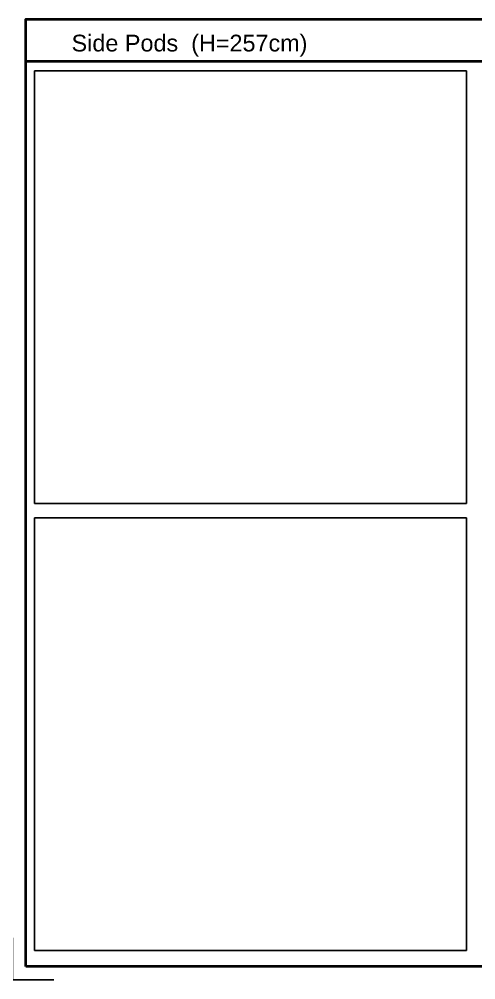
# Model space of a CAD drawing. Header units: millimetres. Extents: x 6676 to 14342, y 3639 to 5293.
# Drawn here: x 8830 to 9174, y 4560 to 5283 of the extents above; entities that cross this region are included whole.
import ezdxf

# ---------------------------------------------------------------- set-up
doc = ezdxf.new("R2010")
doc.units = ezdxf.units.MM
doc.layers.add('A-dim-work', color=8, linetype='Continuous')
doc.styles.get("Standard").update_dxf_attribs({"font": 'arial.ttf'})
picture_1 = doc.add_image_def('image1.jpg', size_in_pixel=(1500, 1500))
picture_2 = doc.add_image_def('image3.jpg', size_in_pixel=(1500, 1500))

msp = doc.modelspace()

# ---------------------------------------------------------------- linework, layer by layer
msp.add_lwpolyline([(8825.121, 4591.83), (8825.121, 4560.166), (8856.121, 4560.166)])
at = {"layer": 'A-dim-work', "color": 6, "lineweight": 40, "ltscale": 20}
msp.add_line((8835.121, 5251.002), (9785.121, 5251.002), dxfattribs=at)
msp.add_lwpolyline([(8835.121, 4570.166), (8835.121, 5282.666), (9785.121, 5282.666), (9785.121, 4570.166)], close=True, dxfattribs=at)

# ---------------------------------------------------------------- texts
at = {"layer": 'A-dim-work', "color": 6, "lineweight": 40, "ltscale": 20, "insert": (8869.555, 5271.011), "char_height": 12.6, "width": 242.5683, "attachment_point": 1}
msp.add_mtext('Side Pods  (H=257cm) ', dxfattribs=at)

# ---------------------------------------------------------------- pictures from other files: only their frames are drawn
at = {"layer": 'A-dim-work'}
image = msp.add_image(picture_1, insert=(8841.584, 4918.434), size_in_units=(325.349, 325.349), dxfattribs=at)
image.dxf.flags = 7
image = msp.add_image(picture_2, insert=(8841.584, 4582.165), size_in_units=(325.349, 325.349), rotation=0, dxfattribs=at)
image.dxf.flags = 7

doc.saveas('drawing.dxf')
